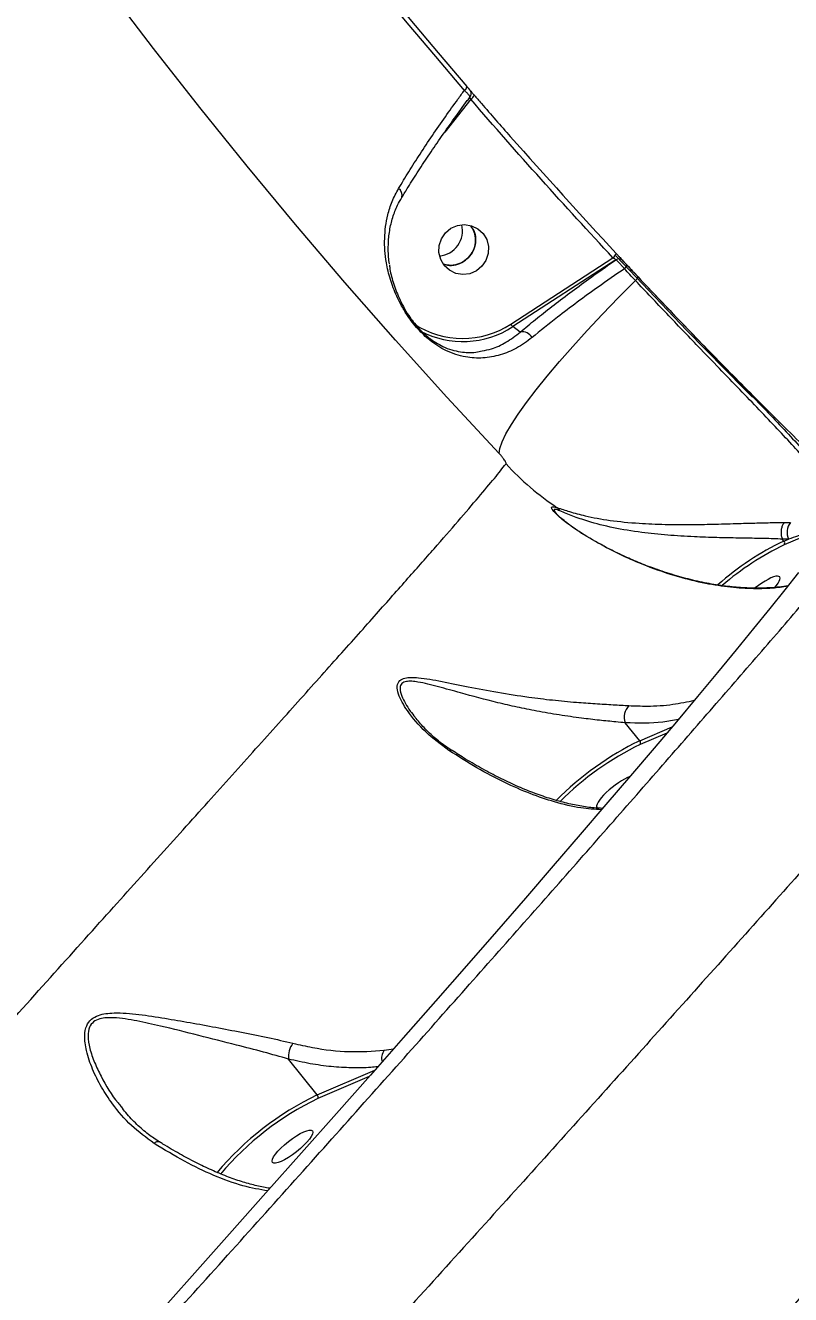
# Model space of a CAD drawing. Header units: millimetres. Extents: x -7720 to 6073, y -7402 to 5433.
# Drawn here: x 1339.3 to 1476.2, y -2831.3 to -2604 of the extents above; entities that cross this region are included whole.
import ezdxf

# ---------------------------------------------------------------- set-up
doc = ezdxf.new("R2010")
doc.units = ezdxf.units.MM
for name, color, linetype in [('DIKOM_ОБЪЕКТ', 7, 'Continuous'), ('DIKOM_РАЗМЕР_ЗОНА', 7, 'Continuous'), ('DIKOM_РАЗМЕР_ОБЪЕКТА', 7, 'Continuous')]:
    doc.layers.add(name, color=color, linetype=linetype)
doc.styles.add('style1', font='arial.ttf', dxfattribs={"width": 0.8})
doc.dimstyles.new('1-50', dxfattribs={"dimtxt": 300, "dimasz": 200, "dimexe": 100, "dimexo": 0, "dimgap": 100, "dimtad": 1, "dimtxsty": 'style1', "dimcen": 200, "dimclrd": 7, "dimclre": 7, "dimclrt": 7, "dimadec": 1, "dimazin": 2, "dimtfac": 1, "dimtmove": 0, "dimatfit": 2, "dimfxl": 0, "dimlwd": 25, "dimlwe": 18, "dimarcsym": 0})

# ---------------------------------------------------------------- blocks, each defined once
blk = doc.blocks.new('*D0')
at = {"layer": 'Defpoints', "color": 0, "transparency": 16777216}
for p in [(-1165.04, 3934.07), (-6387.82, -4153.36), (1392.52, -4153.36)]:
    blk.add_point(p, dxfattribs=at)
at = {"layer": 'DIKOM_РАЗМЕР_ОБЪЕКТА', "color": 7, "lineweight": 18, "transparency": 16777216}
for p, q in [((-1165.04, 3934.07), (-6487.82, 3934.07)), ((1392.52, -4153.36), (-6487.82, -4153.36))]:
    blk.add_line(p, q, dxfattribs=at)
at = {"layer": 'DIKOM_РАЗМЕР_ОБЪЕКТА', "color": 7, "lineweight": 25, "transparency": 16777216}
blk.add_line((-6387.82, 3734.07), (-6387.82, -3953.36), dxfattribs=at)
at = {"layer": 'DIKOM_РАЗМЕР_ОБЪЕКТА', "color": 7, "transparency": 16777216}
for points in [[(-6421.16, 3734.07), (-6354.49, 3734.07), (-6387.82, 3934.07)], [(-6421.16, -3953.36), (-6354.49, -3953.36), (-6387.82, -4153.36)]]:
    blk.add_solid(points, dxfattribs=at)
at = {"layer": 'DIKOM_РАЗМЕР_ОБЪЕКТА', "color": 7, "transparency": 16777216, "insert": (-6640.99, -109.65), "char_height": 300, "attachment_point": 5, "rotation": 90, "style": 'style1'}
blk.add_mtext('8100', dxfattribs=at)
blk = doc.blocks.new('*D1')
at = {"layer": 'Defpoints', "color": 0, "transparency": 16777216}
for p in [(-3938.71, 77.29), (4572.68, -275.21), (4572.68, -6577.9)]:
    blk.add_point(p, dxfattribs=at)
at = {"layer": 'DIKOM_РАЗМЕР_ОБЪЕКТА', "color": 7, "lineweight": 18, "transparency": 16777216}
for p, q in [((-3938.71, 77.29), (-3938.71, -6677.9)), ((4572.68, -275.21), (4572.68, -6677.9))]:
    blk.add_line(p, q, dxfattribs=at)
at = {"layer": 'DIKOM_РАЗМЕР_ОБЪЕКТА', "color": 7, "lineweight": 25, "transparency": 16777216}
blk.add_line((-3738.71, -6577.9), (4372.68, -6577.9), dxfattribs=at)
at = {"layer": 'DIKOM_РАЗМЕР_ОБЪЕКТА', "color": 7, "transparency": 16777216}
for points in [[(-3738.71, -6544.56), (-3738.71, -6611.23), (-3938.71, -6577.9)], [(4372.68, -6544.56), (4372.68, -6611.23), (4572.68, -6577.9)]]:
    blk.add_solid(points, dxfattribs=at)
at = {"layer": 'DIKOM_РАЗМЕР_ОБЪЕКТА', "color": 7, "transparency": 16777216, "insert": (316.98, -6324.72), "char_height": 300, "attachment_point": 5, "style": 'style1'}
blk.add_mtext('8500', dxfattribs=at)
blk = doc.blocks.new('*D2')
at = {"layer": 'Defpoints', "color": 0, "transparency": 16777216}
for p in [(-2365.16, 5433.02), (-7269.56, -6016.09), (1800.96, -6016.09)]:
    blk.add_point(p, dxfattribs=at)
at = {"layer": 'DIKOM_РАЗМЕР_ЗОНА', "color": 7, "lineweight": 18, "transparency": 16777216}
for p, q in [((-2365.16, 5433.02), (-7369.56, 5433.02)), ((1800.96, -6016.09), (-7369.56, -6016.09))]:
    blk.add_line(p, q, dxfattribs=at)
at = {"layer": 'DIKOM_РАЗМЕР_ЗОНА', "color": 7, "lineweight": 25, "transparency": 16777216}
blk.add_line((-7269.56, 5233.02), (-7269.56, -5816.09), dxfattribs=at)
at = {"layer": 'DIKOM_РАЗМЕР_ЗОНА', "color": 7, "transparency": 16777216}
for points in [[(-7302.9, 5233.02), (-7236.23, 5233.02), (-7269.56, 5433.02)], [(-7302.9, -5816.09), (-7236.23, -5816.09), (-7269.56, -6016.09)]]:
    blk.add_solid(points, dxfattribs=at)
at = {"layer": 'DIKOM_РАЗМЕР_ЗОНА', "color": 7, "transparency": 16777216, "insert": (-7522.73, -291.53), "char_height": 300, "attachment_point": 5, "rotation": 90, "style": 'style1'}
blk.add_mtext('11500', dxfattribs=at)
blk = doc.blocks.new('*D3')
at = {"layer": 'Defpoints', "color": 0, "transparency": 16777216}
for p in [(-5938.71, -432.44), (6072.68, -1006.94), (6072.68, -7302.44)]:
    blk.add_point(p, dxfattribs=at)
at = {"layer": 'DIKOM_РАЗМЕР_ЗОНА', "color": 7, "lineweight": 18, "transparency": 16777216}
for p, q in [((-5938.71, -432.44), (-5938.71, -7402.44)), ((6072.68, -1006.94), (6072.68, -7402.44))]:
    blk.add_line(p, q, dxfattribs=at)
at = {"layer": 'DIKOM_РАЗМЕР_ЗОНА', "color": 7, "lineweight": 25, "transparency": 16777216}
blk.add_line((-5738.71, -7302.44), (5872.68, -7302.44), dxfattribs=at)
at = {"layer": 'DIKOM_РАЗМЕР_ЗОНА', "color": 7, "transparency": 16777216}
for points in [[(-5738.71, -7269.1), (-5738.71, -7335.77), (-5938.71, -7302.44)], [(5872.68, -7269.1), (5872.68, -7335.77), (6072.68, -7302.44)]]:
    blk.add_solid(points, dxfattribs=at)
at = {"layer": 'DIKOM_РАЗМЕР_ЗОНА', "color": 7, "transparency": 16777216, "insert": (66.98, -7049.26), "char_height": 300, "attachment_point": 5, "style": 'style1'}
blk.add_mtext('12000', dxfattribs=at)

msp = doc.modelspace()

# ---------------------------------------------------------------- linework, layer by layer
at = {"layer": 'DIKOM_ОБЪЕКТ', "color": 7, "linetype": 'Continuous', "lineweight": 15}
for p, q in [((1418.97, -2617.278), (1414.315, -2623.137)), ((1418.912, -2615.74), (1418.862, -2615.68)), ((1406.622, -2634.854), (1406.638, -2634.824)), ((1426.146, -2657.511), (1444.412, -2645.664)), ((1444.934, -2646.012), (1426.483, -2657.98)), ((1444.937, -2646.015), (1444.934, -2646.012)), ((1446.193, -2646.164), (1446.196, -2646.167)), ((1427.834, -2658.936), (1426.483, -2657.98)), ((1437.462, -2694.029), (1437.303, -2693.92)), ((1484.421, -2693.02), (1475.074, -2697.046)), ((1475.12, -2693.053), (1476.205, -2693.049)), ((1439.649, -2695.46), (1438.919, -2695.013)), ((1474.718, -2696.017), (1474.716, -2696.014)), ((1475.841, -2696.012), (1474.718, -2696.017)), ((1475.003, -2696.372), (1474.718, -2696.017)), ((1475.003, -2696.372), (1475.841, -2696.012)), ((1449.217, -2732.116), (1446.628, -2728.9)), ((1449.217, -2732.116), (1454.987, -2729.63)), ((1454.054, -2730.737), (1449.286, -2732.791)), ((1415.611, -2733.846), (1415.582, -2733.83)), ((1403.498, -2787.524), (1405.149, -2787.266)), ((1391.512, -2795.502), (1386.359, -2789.101)), ((1391.512, -2795.502), (1401.807, -2791.067)), ((1400.805, -2792.203), (1391.581, -2796.177)), ((1356.447, -2797.616), (1356.617, -2797.81))]:
    msp.add_line(p, q, dxfattribs=at)
at = {"layer": 'DIKOM_ОБЪЕКТ', "color": 7, "linetype": 'Continuous', "lineweight": 15, "flags": 128}
for points in [[(1417.837, -2615.67), (1412.697, -2609.638), (1407.618, -2603.582), (1402.602, -2597.503), (1397.65, -2591.402), (1392.763, -2585.281), (1387.941, -2579.141), (1383.186, -2572.983), (1378.5, -2566.808)], [(1378.931, -2566.112), (1383.621, -2572.292), (1388.379, -2578.454), (1393.204, -2584.599), (1398.095, -2590.724), (1403.051, -2596.829), (1408.07, -2602.913), (1413.152, -2608.973), (1418.297, -2615.01)], [(1424.076, -2680.701), (1414.696, -2670.582), (1405.488, -2660.371), (1396.458, -2650.075), (1387.61, -2639.699), (1378.952, -2629.251), (1370.488, -2618.738), (1362.224, -2608.166), (1354.165, -2597.542), (1346.317, -2586.873), (1339.791, -2577.74)], [(1421.176, -2641.315), (1421.822, -2642.4), (1422.136, -2643.63), (1422.091, -2644.904), (1421.691, -2646.118), (1420.968, -2647.176), (1419.982, -2647.991), (1418.811, -2648.496), (1417.551, -2648.652), (1416.304, -2648.445), (1415.171, -2647.892), (1414.243, -2647.039), (1413.597, -2645.953), (1413.283, -2644.724), (1413.328, -2643.45), (1413.728, -2642.235), (1414.451, -2641.178), (1415.437, -2640.363), (1416.608, -2639.857), (1417.868, -2639.702), (1419.115, -2639.909), (1420.248, -2640.461), (1421.176, -2641.315)], [(1444.934, -2645.276), (1447.411, -2647.918), (1457.592, -2658.593), (1467.944, -2669.155), (1469.375, -2670.592)], [(1446.946, -2646.975), (1447.192, -2647.238), (1447.438, -2647.501), (1447.684, -2647.764), (1447.931, -2648.027), (1448.177, -2648.29), (1448.424, -2648.553), (1448.67, -2648.816), (1448.917, -2649.079)], [(1448.436, -2649.715), (1448.189, -2649.452), (1447.942, -2649.19), (1447.696, -2648.927), (1447.45, -2648.664), (1447.203, -2648.401), (1446.957, -2648.138), (1446.711, -2647.876), (1446.466, -2647.612)], [(1424.076, -2680.701), (1424.191, -2679.77), (1424.592, -2678.587), (1425.274, -2677.16), (1426.234, -2675.501), (1427.462, -2673.622), (1428.95, -2671.539), (1430.687, -2669.266), (1432.657, -2666.823), (1434.847, -2664.228), (1437.239, -2661.502), (1439.815, -2658.665), (1442.554, -2655.739), (1445.435, -2652.748), (1448.436, -2649.715)], [(1477.632, -2701.996), (1475.179, -2705.104), (1472.498, -2708.452), (1469.592, -2712.04), (1466.463, -2715.862), (1463.113, -2719.917), (1459.546, -2724.2), (1455.763, -2728.709), (1451.77, -2733.439), (1447.567, -2738.387), (1443.161, -2743.548), (1438.553, -2748.919), (1433.747, -2754.494), (1428.749, -2760.27), (1423.561, -2766.24), (1418.188, -2772.401), (1412.635, -2778.747), (1406.907, -2785.274), (1401.007, -2791.974), (1394.941, -2798.844), (1388.714, -2805.877), (1382.331, -2813.067), (1375.798, -2820.409), (1369.119, -2827.896), (1362.301, -2835.522)]]:
    msp.add_lwpolyline(points, dxfattribs=at)
at = {"layer": 'DIKOM_ОБЪЕКТ', "color": 7, "linetype": 'Continuous', "lineweight": 15}
for centre, radius, start, end in [((1417.289, -2614.798), 1.03, 302.17272, 348.17557), ((1418.182, -2616.019), 1.485, 302.03785, 340.29063), ((1405.187, -2634.468), 1.494, 346.24014, 54.52484), ((1412.957, -2640.81), 4.542, 275.49013, 13.88474), ((1443.565, -2644.42), 1.505, 304.23015, 342.20301), ((1445.473, -2646.842), 0.99, 43.29444, 122.96803), ((1445.476, -2646.846), 0.99, 43.32474, 122.93772), ((1445.63, -2646.483), 1.404, 306.50196, 339.51864), ((1447.571, -2648.559), 1.443, 306.82288, 338.91683), ((1417.507, -2644.337), 15.755, 236.67744, 303.25621), ((1417.568, -2644.375), 16.265, 242.18549, 303.23825), ((1428.836, -2655.934), 3.118, 210.39456, 221.0044), ((1428.172, -2660.989), 2.08, 30.79188, 99.37045), ((1462.371, -2648.415), 50.406, 222.6198, 236.37303), ((1433.401, -2691.75), 1.725, 27.08253, 52.2564), ((1478.361, -2694.818), 2.789, 140.62447, 205.33323), ((1496.562, -2741.762), 50.25, 115.40646, 131.57945), ((1496.039, -2741.104), 48.791, 115.4484, 131.0873), ((1474.576, -2696.758), 0.576, 329.919, 42.0716), ((1449.231, -2727.837), 2.811, 134.16087, 202.21152), ((1472.99, -2781.234), 54.569, 115.82684, 135.22135), ((1472.638, -2780.829), 53.413, 115.92492, 134.86883), ((1448.791, -2732.501), 0.574, 329.63612, 42.03148), ((1415.353, -2734.413), 0.626, 68.58301, 115.97653), ((1390.261, -2788.663), 3.926, 142.50008, 186.41159), ((1405.446, -2788.986), 2.435, 143.11954, 194.80951), ((1415.093, -2844.412), 54.298, 115.74043, 139.91864), ((1414.679, -2843.904), 53.023, 115.82475, 139.79808), ((1391.085, -2795.886), 0.574, 329.63539, 42.03221), ((1362.979, -2804.82), 0.929, 70.18604, 137.36766)]:
    msp.add_arc(centre, radius, start, end, dxfattribs=at)
for centre, start_param, end_param in [((1470.685, -2705.602), 5.3063616, 7.876557), ((1445.123, -2741.282), 0.6711565, 3.1817447)]:
    msp.add_ellipse(centre, major_axis=(3.571, 2.821), ratio=0.2569301, start_param=start_param, end_param=end_param, dxfattribs=at)
msp.add_ellipse((1387.062, -2804.78), major_axis=(3.571, 2.821), ratio=0.2569301, dxfattribs=at)
for points, knots in [([(1418.297, -2615.01), (1418.298, -2615.011), (1418.367, -2615.094), (1418.506, -2615.252), (1418.643, -2615.413), (1418.723, -2615.506), (1418.738, -2615.525), (1418.741, -2615.529)], [0, 0, 0, 0, 0.00720967, 0.35957597, 0.71249176, 0.92960918, 1, 1, 1, 1]), ([(1406.054, -2633.252), (1406.657, -2632.253), (1407.863, -2630.256), (1409.894, -2627.081), (1412.079, -2623.792), (1414.358, -2620.493), (1416.295, -2617.775), (1417.452, -2616.195), (1417.837, -2615.67)], [0, 0, 0, 0, 0.1827984, 0.3655948, 0.5537445, 0.7419069, 0.9141933, 1, 1, 1, 1]), ([(1406.657, -2634.836), (1407.019, -2634.234), (1407.946, -2632.699), (1409.605, -2630.096), (1411.605, -2627.06), (1413.741, -2623.932), (1415.998, -2620.742), (1417.711, -2618.372), (1418.69, -2617.07), (1418.857, -2616.849)], [0, 0, 0, 0, 0.10915297, 0.27852492, 0.4491738, 0.62072009, 0.7927499, 0.96476231, 1, 1, 1, 1]), ([(1418.831, -2616.829), (1418.837, -2616.827), (1418.866, -2616.818), (1418.773, -2616.681), (1418.577, -2616.437), (1418.283, -2616.113), (1417.986, -2615.818), (1417.837, -2615.67)], [0, 0, 0, 0, 0.0732436, 0.3360855, 0.4914266, 0.7440726, 1, 1, 1, 1]), ([(1418.837, -2616.842), (1418.85, -2616.828), (1418.938, -2616.741), (1419.01, -2616.533), (1419.051, -2616.275), (1419.029, -2616.055), (1418.976, -2615.883), (1418.915, -2615.759), (1418.863, -2615.679), (1418.834, -2615.641), (1418.82, -2615.623), (1418.806, -2615.606), (1418.79, -2615.586), (1418.76, -2615.551), (1418.741, -2615.529)], [0, 0, 0, 0, 0.035304, 0.2244943, 0.3799213, 0.5112747, 0.6202416, 0.7053996, 0.7636362, 0.7900498, 0.8088379, 0.835893, 0.8971214, 1, 1, 1, 1]), ([(1418.97, -2617.278), (1418.946, -2617.22), (1418.9, -2617.105), (1418.842, -2616.963), (1418.805, -2616.869), (1418.791, -2616.835), (1418.793, -2616.841), (1418.793, -2616.841)], [0, 0, 0, 0, 0.26011256, 0.51157587, 0.75054546, 0.97835287, 1, 1, 1, 1]), ([(1418.912, -2615.739), (1418.94, -2615.772), (1419.021, -2615.868), (1419.255, -2616.143), (1419.472, -2616.394), (1419.58, -2616.52)], [0, 0, 0, 0, 0.2076235, 0.6040653, 1, 1, 1, 1]), ([(1444.412, -2645.664), (1440.107, -2640.993), (1431.497, -2631.648), (1423.146, -2622.068), (1418.97, -2617.278)], [0, 0, 0, 0, 0.4999173, 1, 1, 1, 1]), ([(1419.58, -2616.52), (1420.009, -2617.016), (1422.157, -2619.499), (1430.505, -2629.066), (1438.639, -2637.941), (1444.998, -2644.88)], [0, 0, 0, 0, 0.0517097, 0.2585523, 1, 1, 1, 1]), ([(1429.959, -2659.924), (1429.037, -2660.605), (1427.191, -2661.968), (1424.209, -2663.145), (1421.166, -2663.703), (1418.5, -2663.554), (1416.282, -2663.006), (1414.63, -2662.34), (1413.079, -2661.473), (1411.411, -2660.282), (1409.505, -2658.486), (1407.803, -2656.29), (1406.578, -2654.274), (1405.487, -2652.098), (1404.515, -2649.501), (1403.706, -2646.05), (1403.421, -2642.162), (1403.912, -2638.502), (1404.842, -2635.521), (1405.65, -2634.008), (1406.054, -2633.252)], [0, 0, 0, 0, 0.0727754, 0.1456248, 0.2220854, 0.2985177, 0.3409267, 0.383293, 0.4164836, 0.4496114, 0.4986433, 0.5477895, 0.5808445, 0.6139655, 0.6710842, 0.7283186, 0.8132061, 0.8980772, 0.9490482, 1, 1, 1, 1]), ([(869.951, -3349.691), (869.266, -3350.755), (867.894, -3352.886), (866.934, -3354.848), (866.653, -3356.021), (866.974, -3356.488), (867.864, -3356.339), (869.348, -3355.556), (871.449, -3354.111), (874.177, -3351.992), (877.503, -3349.221), (881.384, -3345.835), (885.798, -3341.857), (890.714, -3337.318), (896.166, -3332.19), (902.203, -3326.425), (908.837, -3320.006), (916.072, -3312.93), (923.828, -3305.274), (932.008, -3297.134), (940.584, -3288.539), (949.524, -3279.524), (958.896, -3270.022), (968.777, -3259.954), (979.168, -3249.315), (990.066, -3238.11), (1001.347, -3226.464), (1012.886, -3214.507), (1024.656, -3202.267), (1036.629, -3189.777), (1048.886, -3176.952), (1061.523, -3163.69), (1074.533, -3149.997), (1087.903, -3135.887), (1101.479, -3121.52), (1115.796, -3106.331), (1130.855, -3090.311), (1146.644, -3073.468), (1162.675, -3056.322), (1178.911, -3038.908), (1195.317, -3021.266), (1210.895, -3004.469), (1225.61, -2988.563), (1239.447, -2973.573), (1253.217, -2958.621), (1267.027, -2943.592), (1280.85, -2928.512), (1294.664, -2913.407), (1308.307, -2898.451), (1321.623, -2883.816), (1334.598, -2869.52), (1347.222, -2855.574), (1359.595, -2841.868), (1371.808, -2828.302), (1383.832, -2814.904), (1395.64, -2801.706), (1407.094, -2788.86), (1418.07, -2776.506), (1428.561, -2764.653), (1438.566, -2753.304), (1448.163, -2742.372), (1457.419, -2731.778), (1466.303, -2721.557), (1474.789, -2711.736), (1482.777, -2702.433), (1490.175, -2693.751), (1496.987, -2685.692), (1503.223, -2678.243), (1508.938, -2671.343), (1514.169, -2664.943), (1518.886, -2659.078), (1523.067, -2653.771), (1526.661, -2649.088), (1529.629, -2645.078), (1531.984, -2641.732), (1533.742, -2639.031), (1534.926, -2636.946), (1535.536, -2635.47), (1535.548, -2634.63), (1534.952, -2634.438), (1533.759, -2634.891), (1532.174, -2635.868), (1530.448, -2637.095), (1529.267, -2638.013), (1528.677, -2638.472)], [0, 0, 0, 0, 0.0144651, 0.0289647, 0.0408965, 0.0528384, 0.0647801, 0.0767114, 0.0889895, 0.101279, 0.1135686, 0.1258468, 0.1377794, 0.1497223, 0.1616651, 0.1735976, 0.1858779, 0.1981695, 0.2104611, 0.2227414, 0.2346549, 0.2465787, 0.2585025, 0.2704161, 0.2826744, 0.2949438, 0.3072133, 0.3194716, 0.3314056, 0.34335, 0.3552943, 0.3672283, 0.379509, 0.391801, 0.4040931, 0.4163737, 0.4301595, 0.4439534, 0.4577392, 0.4718227, 0.4859147, 0.4999982, 0.5119157, 0.5238436, 0.5357714, 0.547689, 0.5599529, 0.5722281, 0.5845031, 0.596767, 0.6086844, 0.6206121, 0.6325398, 0.6444571, 0.6567197, 0.6689934, 0.6812672, 0.6935298, 0.7054627, 0.7174058, 0.729349, 0.7412819, 0.7535612, 0.7658519, 0.7781425, 0.7904218, 0.802353, 0.8142946, 0.8262362, 0.8381674, 0.8504463, 0.8627365, 0.8750267, 0.8873057, 0.8992219, 0.9111486, 0.9230751, 0.9349913, 0.9472528, 0.9595253, 0.9717982, 0.9840602, 0.9920273, 1, 1, 1, 1]), ([(1579.431, -2634.736), (1579.447, -2634.737), (1579.661, -2634.754), (1579.5, -2635.404), (1578.876, -2636.767), (1577.526, -2638.917), (1575.55, -2641.739), (1572.949, -2645.221), (1569.752, -2649.333), (1565.984, -2654.043), (1561.627, -2659.378), (1556.638, -2665.387), (1551.002, -2672.088), (1544.712, -2679.489), (1537.836, -2687.508), (1530.459, -2696.047), (1522.606, -2705.08), (1514.312, -2714.569), (1505.518, -2724.58), (1496.152, -2735.196), (1486.207, -2746.421), (1475.686, -2758.252), (1464.708, -2770.556), (1453.405, -2783.181), (1441.809, -2796.096), (1429.951, -2809.266), (1417.741, -2822.793), (1405.081, -2836.785), (1391.975, -2851.236), (1378.437, -2866.132), (1364.619, -2881.303), (1350.682, -2896.574), (1336.653, -2911.915), (1322.562, -2927.296), (1308.303, -2942.833), (1293.764, -2958.646), (1278.963, -2974.718), (1263.919, -2991.027), (1248.804, -3007.385), (1233.026, -3024.435), (1216.604, -3042.149), (1199.576, -3060.485), (1182.486, -3078.853), (1165.375, -3097.209), (1148.287, -3115.503), (1132.243, -3132.644), (1117.248, -3148.632), (1103.284, -3163.493), (1089.53, -3178.101), (1075.883, -3192.566), (1062.373, -3206.856), (1049.027, -3220.94), (1036.003, -3234.651), (1023.453, -3247.828), (1011.388, -3260.462), (999.809, -3272.553), (988.616, -3284.204), (977.728, -3295.501), (967.178, -3306.408), (956.995, -3316.894), (947.298, -3326.835), (938.192, -3336.126), (929.678, -3344.766), (921.75, -3352.764), (914.344, -3360.183), (907.412, -3367.072), (900.986, -3373.397), (895.09, -3379.13), (889.796, -3384.201), (885.158, -3388.554), (881.168, -3392.202), (877.809, -3395.168), (875.051, -3397.476), (872.869, -3399.152), (871.35, -3400.102), (870.531, -3400.442), (870.437, -3400.224), (870.413, -3400.168)], [0, 0, 0, 0, 0.0010255, 0.0142645, 0.0278834, 0.0415148, 0.0551464, 0.0687653, 0.0820246, 0.0952954, 0.1085662, 0.1218254, 0.1354712, 0.1491295, 0.1627878, 0.1764335, 0.189694, 0.202966, 0.2162378, 0.2294983, 0.2431444, 0.2568029, 0.2704616, 0.2841076, 0.2973508, 0.3106056, 0.3238602, 0.3371034, 0.3507303, 0.3643696, 0.3780089, 0.3916357, 0.4048802, 0.4181361, 0.4313919, 0.4446363, 0.4582653, 0.4719068, 0.4855483, 0.4991774, 0.5144981, 0.5298275, 0.5451481, 0.5607997, 0.5764606, 0.5921121, 0.6053739, 0.6186471, 0.6319203, 0.645182, 0.6588291, 0.6724888, 0.6861485, 0.6997956, 0.7130346, 0.7262851, 0.7395355, 0.7527745, 0.7663967, 0.7800314, 0.7936661, 0.8072883, 0.820549, 0.8338212, 0.8470934, 0.8603541, 0.874002, 0.8876624, 0.9013228, 0.9149708, 0.9282269, 0.9414946, 0.9547622, 0.9680182, 0.9816615, 0.9953172, 1, 1, 1, 1]), ([(1404.425, -2646.702), (1404.368, -2646.319), (1404.194, -2645.141), (1404.188, -2643.17), (1404.41, -2640.778), (1404.971, -2638.438), (1405.701, -2636.446), (1406.376, -2635.318), (1406.646, -2634.868)], [0, 0, 0, 0, 0.0906861, 0.279142, 0.4782812, 0.6781153, 0.8714303, 1, 1, 1, 1]), ([(1414.044, -2646.75), (1414.296, -2646.838), (1415.019, -2647.09), (1416.324, -2646.96), (1417.735, -2646.393), (1418.887, -2645.367), (1419.644, -2644.025), (1419.909, -2642.52), (1419.718, -2641.071), (1419.229, -2640.291), (1419.006, -2639.936)], [0, 0, 0, 0, 0.0723856, 0.2080842, 0.3437823, 0.4794833, 0.6151729, 0.750852, 0.8865579, 1, 1, 1, 1]), ([(1418.968, -2639.92), (1419.162, -2640.192), (1419.645, -2640.871), (1419.9, -2642.224), (1419.737, -2643.74), (1419.067, -2645.129), (1417.984, -2646.225), (1416.61, -2646.889), (1415.223, -2647.101), (1414.397, -2646.864), (1414.051, -2646.764)], [0, 0, 0, 0, 0.090272, 0.2256513, 0.3610575, 0.4964663, 0.6318669, 0.7672615, 0.9026587, 1, 1, 1, 1]), ([(1444.998, -2644.88), (1445.116, -2645.007), (1445.352, -2645.26), (1445.692, -2645.625), (1445.967, -2645.92), (1446.134, -2646.099), (1446.176, -2646.146), (1446.193, -2646.164)], [0, 0, 0, 0, 0.2182259, 0.4367422, 0.6530006, 0.8657445, 1, 1, 1, 1]), ([(1404.435, -2646.919), (1404.443, -2647.063), (1404.504, -2648.082), (1405.066, -2650.048), (1405.896, -2652.403), (1406.893, -2654.406), (1407.988, -2656.227), (1409.536, -2658.235), (1411.251, -2659.838), (1412.73, -2660.874), (1414.109, -2661.619), (1415.579, -2662.176), (1417.549, -2662.592), (1419.361, -2662.708), (1420.647, -2662.392), (1421.022, -2662.299)], [0, 0, 0, 0, 0.0173966, 0.122712, 0.230078, 0.2889276, 0.3492196, 0.4353716, 0.5213941, 0.5803112, 0.640945, 0.71901, 0.7982172, 0.9411365, 1, 1, 1, 1]), ([(1427.834, -2658.936), (1428.726, -2658.194), (1430.509, -2656.709), (1433.478, -2654.364), (1436.653, -2651.948), (1440.448, -2649.153), (1443.29, -2647.167), (1444.937, -2646.015)], [0, 0, 0, 0, 0.1825595, 0.3651177, 0.5530284, 0.7409473, 1, 1, 1, 1]), ([(1444.934, -2646.012), (1444.93, -2646.005), (1444.92, -2645.987), (1444.854, -2645.932), (1444.733, -2645.85), (1444.578, -2645.756), (1444.468, -2645.695), (1444.412, -2645.664)], [0, 0, 0, 0, 0.1277445, 0.3309136, 0.5438156, 0.7682991, 1, 1, 1, 1]), ([(1446.466, -2647.612), (1446.352, -2647.47), (1446.099, -2647.153), (1445.758, -2646.764), (1445.43, -2646.415), (1445.153, -2646.151), (1444.997, -2646.038), (1444.944, -2646.018), (1444.937, -2646.015)], [0, 0, 0, 0, 0.18043889, 0.40289804, 0.53098356, 0.74960626, 0.96638521, 1, 1, 1, 1]), ([(1487.661, -2688.172), (1485.222, -2685.825), (1479.963, -2680.765), (1472.02, -2672.905), (1463.811, -2664.623), (1455.745, -2656.285), (1449.778, -2650.022), (1446.545, -2646.527), (1445.91, -2645.841)], [0, 0, 0, 0, 0.16954757, 0.36553526, 0.56134578, 0.75694086, 0.95227806, 1, 1, 1, 1]), ([(1446.196, -2646.167), (1446.198, -2646.169), (1446.214, -2646.186), (1446.275, -2646.253), (1446.404, -2646.393), (1446.567, -2646.568), (1446.745, -2646.759), (1446.883, -2646.908), (1446.946, -2646.975)], [0, 0, 0, 0, 0.0340188, 0.2522706, 0.47053, 0.5979113, 0.8192725, 1, 1, 1, 1]), ([(1446.466, -2647.612), (1444.882, -2648.704), (1441.968, -2650.714), (1437.984, -2653.62), (1433.94, -2656.676), (1431.425, -2658.728), (1429.959, -2659.924)], [0, 0, 0, 0, 0.25807872, 0.47500635, 0.69407743, 1, 1, 1, 1]), ([(1448.917, -2649.079), (1450.296, -2650.541), (1453.053, -2653.466), (1457.168, -2657.779), (1461.174, -2661.948), (1465.021, -2665.936), (1468.726, -2669.778), (1472.228, -2673.429), (1475.475, -2676.86), (1478.416, -2680.041), (1480.985, -2682.933), (1483.162, -2685.528), (1484.863, -2687.767), (1485.926, -2689.343), (1486.254, -2690.048), (1486.349, -2690.252)], [0, 0, 0, 0, 0.0845103, 0.1690192, 0.2489821, 0.3292009, 0.409164, 0.4891932, 0.5694769, 0.6495047, 0.7294956, 0.8097425, 0.8897324, 0.9681321, 1, 1, 1, 1]), ([(1485.663, -2691.227), (1485.64, -2691.124), (1485.526, -2690.596), (1484.776, -2689.273), (1483.433, -2687.279), (1481.631, -2684.978), (1479.419, -2682.375), (1476.808, -2679.47), (1473.862, -2676.301), (1470.626, -2672.894), (1467.145, -2669.27), (1463.483, -2665.475), (1459.117, -2660.947), (1454.043, -2655.655), (1450.305, -2651.695), (1448.436, -2649.715)], [0, 0, 0, 0, 0.0196706, 0.1010019, 0.176397, 0.2520312, 0.3274245, 0.4028011, 0.4784171, 0.5537925, 0.6291589, 0.7047647, 0.7801298, 0.8900644, 1, 1, 1, 1]), ([(1421.022, -2662.299), (1421.579, -2662.199), (1423.007, -2661.943), (1425.31, -2660.878), (1426.986, -2659.589), (1427.834, -2658.936)], [0, 0, 0, 0, 0.2400255, 0.6156764, 1, 1, 1, 1]), ([(1425.279, -2682.547), (1425.29, -2682.51), (1425.313, -2682.435), (1425.213, -2682.196), (1425.034, -2681.897), (1424.806, -2681.572), (1424.55, -2681.243), (1424.295, -2680.94), (1424.146, -2680.778), (1424.076, -2680.701)], [0, 0, 0, 0, 0.1943983, 0.4037018, 0.5538729, 0.690996, 0.8350451, 0.9218841, 1, 1, 1, 1]), ([(1089.402, -3057.506), (1093.502, -3053.012), (1101.703, -3044.025), (1114.257, -3030.216), (1126.972, -3016.196), (1140.286, -3001.477), (1154.137, -2986.127), (1168.489, -2970.186), (1182.987, -2954.052), (1197.585, -2937.776), (1212.238, -2921.417), (1226.472, -2905.509), (1240.25, -2890.101), (1253.548, -2875.224), (1266.737, -2860.471), (1279.765, -2845.901), (1292.583, -2831.573), (1305.177, -2817.504), (1317.484, -2803.769), (1329.505, -2790.365), (1341.041, -2777.512), (1351.821, -2765.508), (1361.794, -2754.408), (1370.971, -2744.191), (1379.62, -2734.556), (1387.685, -2725.558), (1395.123, -2717.239), (1401.732, -2709.821), (1407.523, -2703.287), (1412.523, -2697.604), (1416.853, -2692.632), (1420.452, -2688.433), (1423.365, -2684.961), (1424.641, -2683.351), (1425.279, -2682.547)], [0, 0, 0, 0, 0.0283335, 0.056667, 0.0852827, 0.1138982, 0.1455323, 0.1771905, 0.208824, 0.2413901, 0.273983, 0.3065487, 0.3371872, 0.3678491, 0.3984873, 0.4300097, 0.461558, 0.4930802, 0.525743, 0.5584055, 0.5915374, 0.6246692, 0.6557871, 0.6869295, 0.7180479, 0.7500731, 0.7821241, 0.8141496, 0.8447049, 0.8752823, 0.9058377, 0.9372172, 0.9686204, 1, 1, 1, 1]), ([(1438.747, -2694.935), (1437.723, -2694.252), (1436.293, -2693.297), (1434.823, -2692.058), (1433.952, -2691.229), (1433.377, -2690.503), (1433.432, -2690.13), (1433.987, -2690.236), (1434.407, -2690.37), (1434.457, -2690.386)], [0, 0, 0, 0, 0.2865109, 0.4002726, 0.5162972, 0.6574591, 0.7993897, 0.9763468, 1, 1, 1, 1]), ([(1434.457, -2690.386), (1435.155, -2690.622), (1436.569, -2691.098), (1439.751, -2691.961), (1443.853, -2692.713), (1448.716, -2693.197), (1453.748, -2693.405), (1458.382, -2693.419), (1462.846, -2693.334), (1466.702, -2693.219), (1470.232, -2693.115), (1472.973, -2693.054), (1474.522, -2693.053), (1475.12, -2693.053)], [0, 0, 0, 0, 0.08890719, 0.18012789, 0.30497528, 0.4334607, 0.53791344, 0.64516059, 0.72940948, 0.815875, 0.88478648, 0.95551892, 1, 1, 1, 1]), ([(1434.936, -2690.965), (1434.623, -2690.843), (1434.058, -2690.622), (1433.765, -2690.73), (1434.045, -2691.118), (1434.178, -2691.303)], [0, 0, 0, 0, 0.39516, 0.7121129, 1, 1, 1, 1]), ([(1436.727, -2693.516), (1436.36, -2693.24), (1435.67, -2692.722), (1434.897, -2692.051), (1434.402, -2691.571), (1434.258, -2691.402), (1434.203, -2691.338)], [0, 0, 0, 0, 0.3326944, 0.6260601, 0.8580854, 1, 1, 1, 1]), ([(1474.716, -2696.014), (1474.715, -2696.014), (1474.18, -2696.014), (1472.71, -2695.922), (1470.108, -2695.889), (1466.72, -2695.826), (1462.964, -2695.752), (1458.671, -2695.602), (1454.125, -2695.325), (1449.233, -2694.82), (1444.386, -2694.017), (1440.327, -2692.985), (1437.11, -2691.876), (1435.665, -2691.27), (1434.936, -2690.965)], [0, 0, 0, 0, 0.00001833, 0.04117917, 0.10911061, 0.17896076, 0.26275729, 0.34879047, 0.45411052, 0.56216712, 0.68961471, 0.82043072, 0.90941337, 1, 1, 1, 1]), ([(1438.926, -2694.987), (1438.748, -2694.882), (1438.224, -2694.574), (1437.765, -2694.246), (1437.462, -2694.029)], [0, 0, 0, 0, 0.3390466, 1, 1, 1, 1]), ([(1475.683, -2704.462), (1474.784, -2704.593), (1472.716, -2704.897), (1469.114, -2704.935), (1464.942, -2704.639), (1460.439, -2703.907), (1455.618, -2702.687), (1451.008, -2701.105), (1446.713, -2699.283), (1442.824, -2697.376), (1440.104, -2695.748), (1438.747, -2694.935)], [0, 0, 0, 0, 0.0972751, 0.2237662, 0.3518316, 0.4803008, 0.6085488, 0.7363149, 0.8242363, 0.9122988, 1, 1, 1, 1]), ([(1438.747, -2694.935), (1438.764, -2694.938), (1438.829, -2694.951), (1438.879, -2694.99), (1438.915, -2695.019)], [0, 0, 0, 0, 0.2719646, 1, 1, 1, 1]), ([(1475.12, -2693.053), (1475.1, -2693.073), (1474.973, -2693.193), (1474.759, -2693.506), (1474.556, -2694.078), (1474.474, -2694.746), (1474.517, -2695.432), (1474.649, -2695.82), (1474.716, -2696.014)], [0, 0, 0, 0, 0.0350634, 0.2178843, 0.4133932, 0.6089396, 0.8045, 1, 1, 1, 1]), ([(1484.443, -2692.958), (1484.347, -2692.996), (1482.594, -2693.69), (1479.785, -2694.701), (1476.922, -2695.652), (1475.841, -2696.012)], [0, 0, 0, 0, 0.0345766, 0.6353552, 1, 1, 1, 1]), ([(1475.742, -2704.386), (1475.226, -2704.466), (1473.785, -2704.691), (1471.183, -2704.818), (1468.113, -2704.782), (1464.929, -2704.512), (1461.712, -2704.03), (1458.355, -2703.306), (1454.98, -2702.369), (1451.739, -2701.28), (1448.708, -2700.103), (1445.927, -2698.864), (1443.653, -2697.753), (1442.281, -2696.981), (1441.814, -2696.718)], [0, 0, 0, 0, 0.060941, 0.1701449, 0.2803827, 0.3767224, 0.4789469, 0.5765235, 0.6699816, 0.760088, 0.8349287, 0.9035878, 0.967194, 1, 1, 1, 1]), ([(1415.079, -2733.85), (1413.643, -2732.785), (1410.775, -2730.658), (1408.139, -2727.564), (1406.661, -2725.217), (1405.98, -2723.714), (1405.706, -2722.292), (1406.138, -2721.287), (1407.118, -2720.854), (1408.295, -2720.748), (1410.43, -2720.881), (1413.784, -2721.464), (1418.562, -2722.485), (1423.75, -2723.451), (1428.848, -2724.257), (1433.6, -2724.836), (1437.607, -2725.216), (1441.256, -2725.477), (1444.458, -2725.661), (1446.35, -2725.768), (1447.272, -2725.82)], [0, 0, 0, 0, 0.0881071, 0.1760189, 0.2084864, 0.2408599, 0.2743817, 0.3082168, 0.3377118, 0.3653221, 0.3930134, 0.4736092, 0.554494, 0.6404793, 0.7263863, 0.7896532, 0.852836, 0.9027408, 0.9525835, 1, 1, 1, 1]), ([(1446.628, -2728.9), (1446.076, -2728.847), (1444.61, -2728.709), (1441.98, -2728.45), (1438.566, -2728.054), (1434.782, -2727.517), (1430.909, -2726.845), (1427.242, -2726.098), (1422.613, -2725.032), (1417.878, -2723.759), (1413.146, -2722.423), (1410.259, -2721.682), (1408.408, -2721.449), (1407.386, -2721.47), (1406.574, -2721.79), (1406.325, -2722.364), (1406.306, -2723.125), (1406.554, -2724.073), (1407.253, -2725.448), (1408.07, -2726.74), (1408.734, -2727.549), (1409.038, -2727.918)], [0, 0, 0, 0, 0.0347086, 0.0921046, 0.1511002, 0.2239995, 0.2984651, 0.3645192, 0.4305972, 0.5665314, 0.6516934, 0.7382699, 0.7666857, 0.7956602, 0.8271309, 0.8580257, 0.8639144, 0.9007545, 0.9352189, 0.9704263, 1, 1, 1, 1]), ([(1447.272, -2725.82), (1448.361, -2725.862), (1451.063, -2725.965), (1455.025, -2725.707), (1457.712, -2725.134), (1458.978, -2724.864)], [0, 0, 0, 0, 0.2631362, 0.6529032, 1, 1, 1, 1]), ([(1415.578, -2733.834), (1415.354, -2733.697), (1414.3, -2733.053), (1412.622, -2731.693), (1410.626, -2729.863), (1409.535, -2728.547), (1409.021, -2727.926)], [0, 0, 0, 0, 0.0850577, 0.3996766, 0.716862, 1, 1, 1, 1]), ([(1456.107, -2728.3), (1455.194, -2728.483), (1452.24, -2729.075), (1448.921, -2728.971), (1446.628, -2728.9)], [0, 0, 0, 0, 0.3089262, 1, 1, 1, 1]), ([(1442.359, -2744.473), (1441.149, -2744.4), (1438.563, -2744.243), (1434.249, -2743.22), (1429.648, -2741.662), (1424.998, -2739.626), (1420.135, -2737.088), (1416.757, -2734.924), (1415.079, -2733.85)], [0, 0, 0, 0, 0.1662899, 0.3554126, 0.517103, 0.6792424, 0.8407282, 1, 1, 1, 1]), ([(1442.571, -2744.224), (1442.069, -2744.206), (1440.797, -2744.159), (1438.548, -2743.828), (1435.875, -2743.26), (1433.06, -2742.458), (1430.15, -2741.446), (1427.169, -2740.219), (1424.155, -2738.804), (1421.121, -2737.202), (1418.277, -2735.56), (1416.432, -2734.363), (1415.617, -2733.834)], [0, 0, 0, 0, 0.0727646, 0.1842632, 0.2947033, 0.4043008, 0.5131482, 0.6189415, 0.7222789, 0.8233732, 0.9219061, 1, 1, 1, 1]), ([(1362.296, -2804.19), (1360.908, -2803.18), (1358.132, -2801.156), (1355.134, -2797.596), (1352.849, -2794.155), (1351.229, -2790.956), (1350.169, -2787.813), (1349.771, -2785.108), (1350.117, -2783.145), (1351.015, -2781.906), (1352.271, -2781.242), (1353.678, -2780.93), (1356.052, -2780.774), (1359.571, -2781.042), (1364.143, -2781.777), (1368.751, -2782.56), (1373.335, -2783.406), (1378.005, -2784.305), (1382.717, -2785.23), (1385.67, -2785.925), (1387.146, -2786.273)], [0, 0, 0, 0, 0.0831701, 0.1664515, 0.223547, 0.2807551, 0.3376244, 0.3840077, 0.4157983, 0.4428532, 0.4698395, 0.4942473, 0.5187252, 0.5894288, 0.6603988, 0.7270822, 0.7939454, 0.8605153, 0.9303315, 1, 1, 1, 1]), ([(1386.359, -2789.101), (1384.886, -2788.683), (1381.889, -2787.833), (1376.434, -2786.437), (1370.209, -2784.856), (1364.251, -2783.359), (1359.199, -2782.226), (1355.54, -2781.629), (1352.897, -2781.702), (1351.416, -2782.368), (1350.625, -2783.43), (1350.392, -2785.119), (1350.77, -2787.303), (1351.611, -2789.75), (1353.234, -2793.07), (1354.806, -2795.783), (1356.25, -2797.397), (1356.447, -2797.616)], [0, 0, 0, 0, 0.0852469, 0.1733606, 0.29571493, 0.4216341, 0.50120163, 0.58210573, 0.63516427, 0.66360334, 0.69180991, 0.72589596, 0.77158827, 0.82349258, 0.87549036, 0.98305569, 1, 1, 1, 1]), ([(1387.146, -2786.273), (1388.31, -2786.539), (1391.724, -2787.32), (1397.322, -2787.968), (1401.423, -2787.674), (1403.498, -2787.524)], [0, 0, 0, 0, 0.2035488, 0.5968365, 1, 1, 1, 1]), ([(1402.307, -2790.489), (1401.9, -2790.53), (1400.379, -2790.684), (1397.623, -2790.712), (1393.998, -2790.495), (1390.237, -2789.988), (1387.652, -2789.397), (1386.359, -2789.101)], [0, 0, 0, 0, 0.0827704, 0.3087909, 0.5348125, 0.7674069, 1, 1, 1, 1]), ([(1027.612, -3316.319), (1031.352, -3312.5), (1038.837, -3304.858), (1050.557, -3292.833), (1062.611, -3280.423), (1075.13, -3267.488), (1088.101, -3254.04), (1101.514, -3240.088), (1115.214, -3225.788), (1129.043, -3211.309), (1142.97, -3196.681), (1156.967, -3181.935), (1171.139, -3166.961), (1185.596, -3151.64), (1200.322, -3135.987), (1215.297, -3120.02), (1230.351, -3103.924), (1245.313, -3087.877), (1260.16, -3071.906), (1274.87, -3056.038), (1289.55, -3040.156), (1304.314, -3024.138), (1319.136, -3008.009), (1333.991, -2991.795), (1348.708, -2975.683), (1363.114, -2959.866), (1377.19, -2944.362), (1390.926, -2929.189), (1404.435, -2914.221), (1417.818, -2899.348), (1431.045, -2884.601), (1444.089, -2870.011), (1456.796, -2855.749), (1469.825, -2841.076), (1483.063, -2826.107), (1496.454, -2810.904), (1504.883, -2801.277), (1509.096, -2796.466)], [0, 0, 0, 0, 0.0277156, 0.0554554, 0.0831952, 0.110911, 0.139432, 0.167979, 0.1965262, 0.2250472, 0.2527589, 0.2804948, 0.3082303, 0.3359422, 0.3644571, 0.3929981, 0.4215388, 0.4500536, 0.4777909, 0.5055521, 0.5333136, 0.5610508, 0.5895954, 0.618166, 0.6467368, 0.6752814, 0.70299, 0.7307224, 0.7584546, 0.7861633, 0.8146751, 0.843213, 0.8717511, 0.900263, 0.9335019, 0.9667612, 1, 1, 1, 1]), ([(1363.273, -2803.953), (1362.602, -2803.511), (1361.17, -2802.565), (1359.17, -2800.786), (1357.552, -2799.124), (1356.699, -2797.995), (1356.431, -2797.64)], [0, 0, 0, 0, 0.2582518, 0.5514399, 0.8589633, 1, 1, 1, 1]), ([(1383.068, -2812.237), (1382.949, -2812.224), (1382.123, -2812.132), (1380.411, -2811.745), (1377.945, -2811.062), (1375.325, -2810.136), (1372.594, -2808.996), (1369.768, -2807.649), (1366.859, -2806.083), (1364.693, -2804.835), (1363.493, -2804.06), (1363.3, -2803.935)], [0, 0, 0, 0, 0.02291172, 0.15917861, 0.29565936, 0.43238511, 0.56816721, 0.70344083, 0.83879177, 0.97398963, 1, 1, 1, 1]), ([(1382.652, -2812.706), (1381.209, -2812.456), (1378.212, -2811.938), (1373.149, -2810.069), (1367.792, -2807.534), (1364.14, -2805.312), (1362.296, -2804.19)], [0, 0, 0, 0, 0.2485507, 0.5162572, 0.7556525, 1, 1, 1, 1])]:
    msp.add_open_spline(points, degree=3, knots=knots, dxfattribs=at)

# ---------------------------------------------------------------- dimensions: what is measured, and where the dimension line sits
at = {"layer": 'DIKOM_РАЗМЕР_ЗОНА'}
dim = msp.add_linear_dim(base=(-7269.562, -6016.09), p1=(-2365.162, 5433.022), p2=(1800.959, -6016.09), angle=90, text='11500', dimstyle='1-50', dxfattribs=at)
dim.commit()
dim.dimension.update_dxf_attribs({"geometry": '*D2', "text_midpoint": (-7269.562, -291.534), "dimtype": 160})
dim = msp.add_linear_dim(base=(6072.676, -7302.437), p1=(-5938.714, -432.437), p2=(6072.676, -1006.937), text='12000', dimstyle='1-50', dxfattribs=at)
dim.commit()
dim.dimension.update_dxf_attribs({"geometry": '*D3', "text_midpoint": (66.981, -7302.437), "dimtype": 160})
at = {"layer": 'DIKOM_РАЗМЕР_ОБЪЕКТА'}
dim = msp.add_linear_dim(base=(-6387.822, -4153.364), p1=(-1165.044, 3934.068), p2=(1392.523, -4153.364), angle=90, text='8100', dimstyle='1-50', dxfattribs=at)
dim.commit()
dim.dimension.update_dxf_attribs({"geometry": '*D0', "text_midpoint": (-6387.822, -109.648), "dimtype": 160})
dim = msp.add_linear_dim(base=(4572.676, -6577.897), p1=(-3938.714, 77.288), p2=(4572.676, -275.211), text='8500', dimstyle='1-50', dxfattribs=at)
dim.commit()
dim.dimension.update_dxf_attribs({"geometry": '*D1', "text_midpoint": (316.981, -6577.897), "dimtype": 160})

doc.saveas('drawing.dxf')
